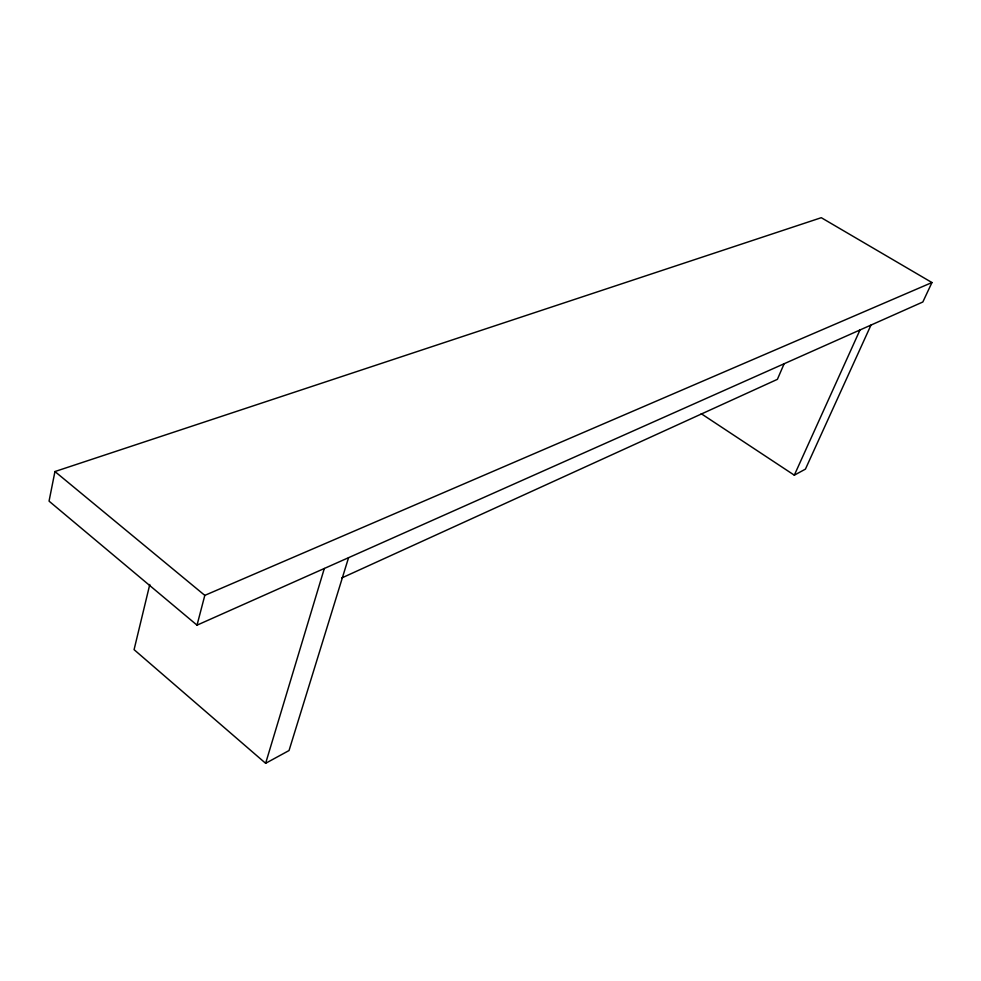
<?xml version="1.0" encoding="UTF-8"?>
<svg xmlns="http://www.w3.org/2000/svg" width="981" height="981" viewBox="0 0 981 981"><rect width="100%" height="100%" fill="white"/><g stroke="black" fill="none" stroke-linecap="round" stroke-linejoin="round"><path stroke-width="1.47" d="M54.948 471.542L49.05 501.144L197.022 625.155L922.839 301.989L931.95 282.54L821.281 217.696L54.948 471.542L204.808 595.369L931.95 282.54M149.786 584.468L134.078 649.655L265.63 763.304L289.039 750.539L348.562 557.686M197.022 625.155L204.808 595.369M265.63 763.304L324.319 568.477M783.978 364.11L777.393 379.34L341.744 577.968M701.243 413.712L794.316 475.184L859.994 329.972M870.993 325.067L805.426 469.126L794.316 475.184"/></g></svg>
